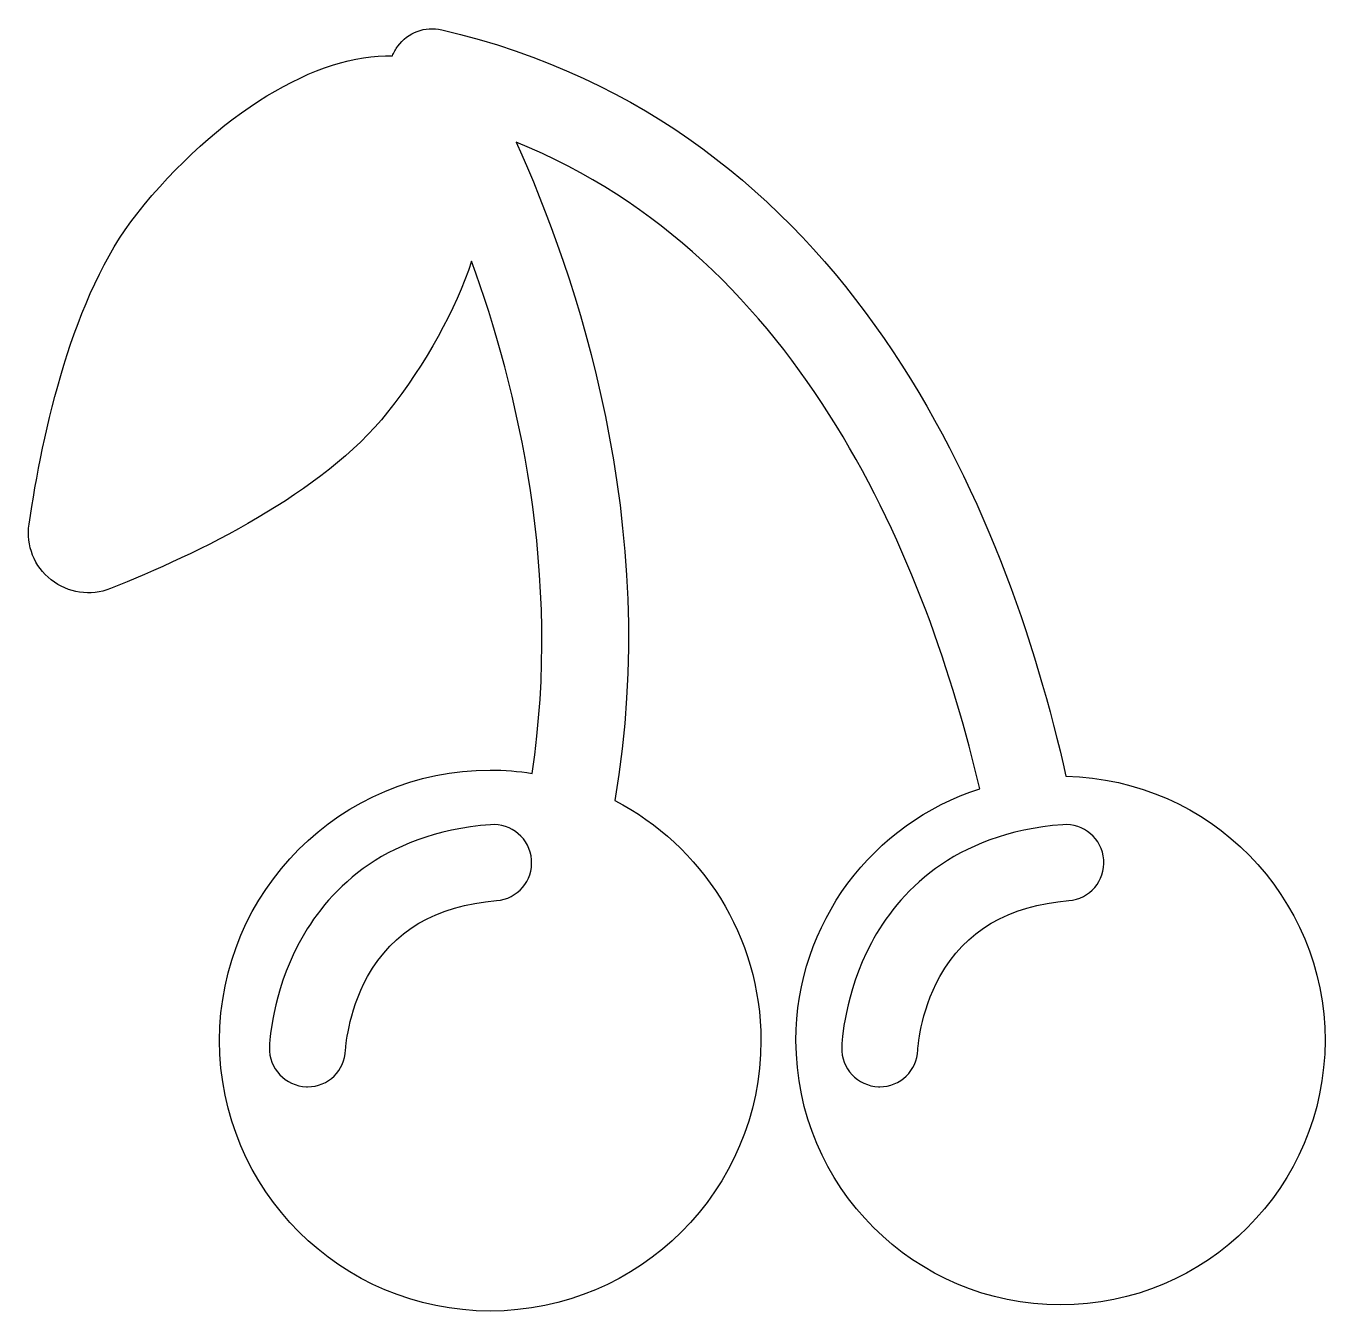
# Model space of a CAD drawing. Header units: centimetres. Extents: x -6.6 to 6.5, y -6.4 to 6.5.
import ezdxf

# ---------------------------------------------------------------- set-up
doc = ezdxf.new("R2010")
doc.units = ezdxf.units.CM
doc.header["$MEASUREMENT"] = 0
doc.layers.add('Layer 1', color=7, linetype='Continuous')

msp = doc.modelspace()

# ---------------------------------------------------------------- linework, layer by layer
at = {"layer": 'Layer 1'}
for points, knots in [([(3.88242, -1.02851), (3.27782, 1.65605), (1.70013, 5.53828), (-2.40146, 6.49049), (-2.40146, 6.49049), (-2.56783, 6.52896), (-2.74341, 6.46414), (-2.84458, 6.32494), (-2.84458, 6.32494), (-2.8667, 6.29449), (-2.88411, 6.26168), (-2.89729, 6.2276), (-2.89729, 6.2276), (-3.64339, 6.25655), (-4.66664, 5.65258), (-5.47161, 4.63412), (-5.47161, 4.63412), (-6.11796, 3.81619), (-6.41935, 2.43975), (-6.55524, 1.51003), (-6.55524, 1.51003), (-6.58659, 1.2968), (-6.50214, 1.08318), (-6.33323, 0.94962), (-6.33323, 0.94962), (-6.16432, 0.81585), (-5.93651, 0.78259), (-5.73625, 0.86202), (-5.73625, 0.86202), (-4.86334, 1.20899), (-3.59371, 1.82042), (-2.94656, 2.63854), (-2.94656, 2.63854), (-2.55127, 3.1386), (-2.26544, 3.66682), (-2.10053, 4.16013), (-2.10053, 4.16013), (-1.63743, 2.87886), (-1.18965, 1.00246), (-1.49156, -0.99866), (-1.49156, -0.99866), (-1.62896, -0.97731), (-1.76974, -0.96614), (-1.91312, -0.96614), (-1.91312, -0.96614), (-3.4177, -0.96614), (-4.63759, -2.18579), (-4.63759, -3.6904), (-4.63759, -3.6904), (-4.63759, -5.19495), (-3.41773, -6.41444), (-1.91312, -6.41444), (-1.91312, -6.41444), (-0.40939, -6.41444), (0.81095, -5.19495), (0.81095, -3.6904), (0.81095, -3.6904), (0.81095, -2.63813), (0.21397, -1.72534), (-0.65929, -1.27155), (-0.65929, -1.27155), (-0.18188, 1.51277), (-1.05749, 4.04613), (-1.65267, 5.3592), (-1.65267, 5.3592), (1.24486, 4.18411), (2.48642, 1.09234), (3.01469, -1.15429), (3.01469, -1.15429), (1.94167, -1.49783), (1.16456, -2.50329), (1.16456, -3.6904), (1.16456, -3.6904), (1.16456, -5.16093), (2.35685, -6.35277), (3.82719, -6.35277), (3.82719, -6.35277), (5.29788, -6.35277), (6.48977, -5.16093), (6.48977, -3.6904), (6.48977, -3.6904), (6.48973, -2.23835), (5.32757, -1.05796), (3.88242, -1.02851)], [0, 0, 0, 0, 0.04545455, 0.04545455, 0.04545455, 0.04545455, 0.09090909, 0.09090909, 0.09090909, 0.09090909, 0.13636364, 0.13636364, 0.13636364, 0.13636364, 0.18181818, 0.18181818, 0.18181818, 0.18181818, 0.22727273, 0.22727273, 0.22727273, 0.22727273, 0.27272727, 0.27272727, 0.27272727, 0.27272727, 0.31818182, 0.31818182, 0.31818182, 0.31818182, 0.36363636, 0.36363636, 0.36363636, 0.36363636, 0.40909091, 0.40909091, 0.40909091, 0.40909091, 0.45454545, 0.45454545, 0.45454545, 0.45454545, 0.5, 0.5, 0.5, 0.5, 0.54545455, 0.54545455, 0.54545455, 0.54545455, 0.59090909, 0.59090909, 0.59090909, 0.59090909, 0.63636364, 0.63636364, 0.63636364, 0.63636364, 0.68181818, 0.68181818, 0.68181818, 0.68181818, 0.72727273, 0.72727273, 0.72727273, 0.72727273, 0.77272727, 0.77272727, 0.77272727, 0.77272727, 0.81818182, 0.81818182, 0.81818182, 0.81818182, 0.86363636, 0.86363636, 0.86363636, 0.86363636, 0.90909091, 0.90909091, 0.90909091, 0.90909091, 1, 1, 1, 1]), ([(-1.85002, -2.28068), (-2.45594, -2.32825), (-2.89269, -2.58588), (-3.14815, -3.04638), (-3.14815, -3.04638), (-3.35159, -3.41315), (-3.36902, -3.78078), (-3.36918, -3.78446), (-3.36918, -3.78446), (-3.37548, -3.99224), (-3.5459, -4.15543), (-3.7523, -4.15543), (-3.7523, -4.15543), (-3.75627, -4.15543), (-3.76026, -4.15538), (-3.76426, -4.15524), (-3.76426, -4.15524), (-3.97603, -4.14878), (-4.14248, -3.97085), (-4.13603, -3.75908), (-4.13603, -3.75908), (-4.13439, -3.70561), (-4.11222, -3.22195), (-3.8371, -2.70723), (-3.8371, -2.70723), (-3.57238, -2.2119), (-3.02319, -1.60315), (-1.91006, -1.51576), (-1.91006, -1.51576), (-1.69911, -1.49914), (-1.51414, -1.65697), (-1.49757, -1.86821), (-1.49757, -1.86821), (-1.48101, -2.07941), (-1.63878, -2.26409), (-1.85002, -2.28068)], [0, 0, 0, 0, 0.1, 0.1, 0.1, 0.1, 0.2, 0.2, 0.2, 0.2, 0.3, 0.3, 0.3, 0.3, 0.4, 0.4, 0.4, 0.4, 0.5, 0.5, 0.5, 0.5, 0.6, 0.6, 0.6, 0.6, 0.7, 0.7, 0.7, 0.7, 0.8, 0.8, 0.8, 0.8, 1, 1, 1, 1]), ([(3.91046, -2.28068), (3.30454, -2.32825), (2.86779, -2.58588), (2.61233, -3.04638), (2.61233, -3.04638), (2.40889, -3.41315), (2.39146, -3.78078), (2.3913, -3.78446), (2.3913, -3.78446), (2.385, -3.99224), (2.21458, -4.15543), (2.00818, -4.15543), (2.00818, -4.15543), (2.00421, -4.15543), (2.00022, -4.15538), (1.99622, -4.15524), (1.99622, -4.15524), (1.78445, -4.14878), (1.618, -3.97085), (1.62445, -3.75908), (1.62445, -3.75908), (1.62609, -3.70561), (1.64826, -3.22195), (1.92338, -2.70723), (1.92338, -2.70723), (2.1881, -2.2119), (2.73729, -1.60315), (3.85042, -1.51576), (3.85042, -1.51576), (4.06137, -1.49914), (4.24634, -1.65697), (4.26291, -1.86821), (4.26291, -1.86821), (4.27948, -2.07941), (4.12168, -2.26409), (3.91046, -2.28068)], [0, 0, 0, 0, 0.1, 0.1, 0.1, 0.1, 0.2, 0.2, 0.2, 0.2, 0.3, 0.3, 0.3, 0.3, 0.4, 0.4, 0.4, 0.4, 0.5, 0.5, 0.5, 0.5, 0.6, 0.6, 0.6, 0.6, 0.7, 0.7, 0.7, 0.7, 0.8, 0.8, 0.8, 0.8, 1, 1, 1, 1])]:
    msp.add_open_spline(points, degree=3, knots=knots, dxfattribs=at)

doc.saveas('drawing.dxf')
